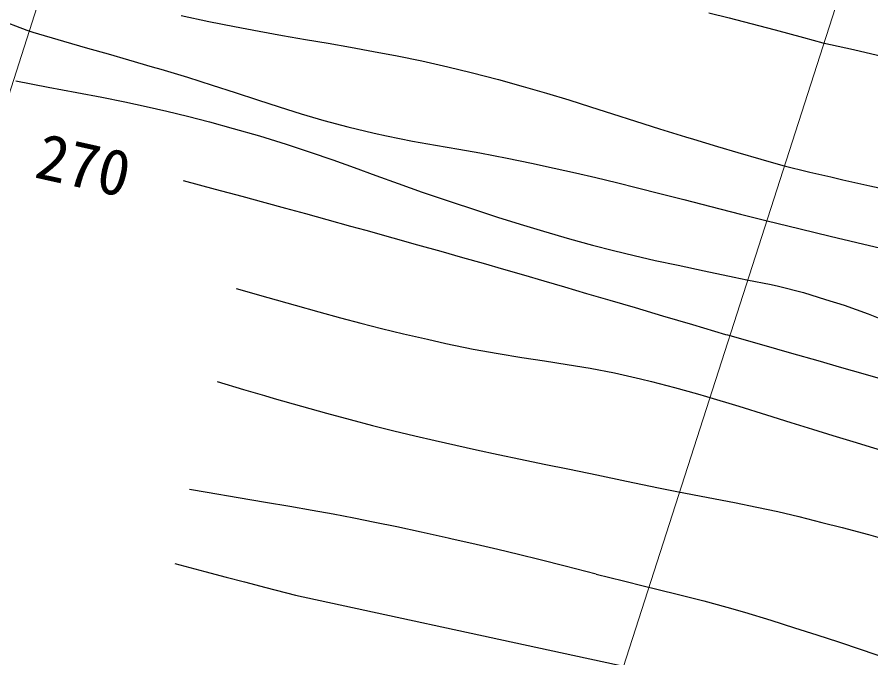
# Model space of a CAD drawing. Units: millimetres, scale not verified. Extents: x 40000 to 680000, y 20000 to 380000.
# Drawn here: x 291623 to 325751, y 265521 to 291156 of the extents above; entities that cross this region are included whole.
import ezdxf
from ezdxf.enums import TextEntityAlignment as Align

# ---------------------------------------------------------------- set-up
doc = ezdxf.new("R2010")
doc.units = ezdxf.units.MM
doc.header["$LTSCALE"] = 1000
doc.layers.add('M-BGD', color=7, linetype='Continuous', lineweight=25)
doc.layers.add('M-STR-HTXT', color=7, linetype='Continuous', lineweight=13)
doc.styles.add('ＭＳ ゴシック', font='')
doc.styles.get('ＭＳ ゴシック').set_extended_font_data('MS Gothic')

msp = doc.modelspace()

# ---------------------------------------------------------------- linework, layer by layer
at = {"layer": 'M-BGD'}
for p, q in [((302752, 268027), (313349, 265743)), ((313349, 265743), (317353, 264875))]:
    msp.add_line(p, q, dxfattribs=at)
for points in [[(298180, 291225), (299281, 290984), (300316, 290773), (301297, 290587), (302237, 290418), (303152, 290260), (304053, 290106), (304955, 289950), (305871, 289784), (306814, 289603), (307798, 289399), (308837, 289167), (309779, 288939), (310862, 288660), (311857, 288385), (312787, 288113), (313675, 287841), (314547, 287564), (315426, 287282), (316336, 286990), (317300, 286685), (318344, 286366), (318666, 286269), (319625, 285984), (320433, 285744), (321354, 285471), (322225, 285214)], [(319270, 291331), (320088, 291127), (320950, 290904), (321918, 290646), (323050, 290339), (323834, 290125)], [(290811, 291086), (292016, 290637), (292253, 290548)], [(292253, 290548), (293481, 290195), (294442, 289918), (295266, 289680), (296082, 289443), (297018, 289170), (297364, 289070), (298434, 288748), (299419, 288438), (300342, 288137), (301226, 287845), (302095, 287563), (302972, 287288), (303882, 287022), (304849, 286763), (305894, 286510), (306393, 286399), (307431, 286192), (308348, 286033), (309280, 285875), (310118, 285722), (311206, 285509), (312188, 285309), (313091, 285117), (313939, 284928), (314759, 284737), (315577, 284539), (316419, 284329), (317310, 284102), (318278, 283854), (319347, 283578), (320544, 283270), (321548, 283013)], [(323834, 290125), (325055, 289854), (326012, 289632), (326844, 289429), (327689, 289214), (328685, 288955), (328745, 288939), (329812, 288657), (330767, 288395), (331642, 288144), (332465, 287898), (333267, 287647), (334079, 287383), (334931, 287100), (335852, 286789), (336873, 286441), (338025, 286049), (338989, 285722)], [(291576, 288601), (292871, 288356), (294005, 288141), (295012, 287947), (295924, 287764), (296777, 287584), (297603, 287397), (298436, 287195), (299311, 286966), (300260, 286704), (301313, 286399), (302375, 286074), (303340, 285758), (304239, 285446), (305103, 285134), (305965, 284818), (306856, 284493), (307808, 284156), (308853, 283801), (308933, 283775), (309942, 283442), (310830, 283153), (311726, 282871), (312658, 282589), (313701, 282285), (314621, 282032), (315465, 281813), (316284, 281616), (317126, 281425), (318042, 281227), (319080, 281006), (320289, 280748), (320786, 280642)], [(322225, 285214), (323315, 284956), (324153, 284760), (324624, 284650), (325711, 284407), (326713, 284197), (327654, 284010), (328561, 283832), (329456, 283651), (330367, 283454), (331318, 283230), (332333, 282965), (333063, 282759), (334057, 282467), (334891, 282215), (335717, 281950), (336686, 281622), (337550, 281319)], [(298265, 284621), (299543, 284278), (300607, 283991), (301522, 283743), (302351, 283516), (303157, 283294), (304004, 283060), (304955, 282796), (305559, 282628), (306639, 282327), (307633, 282049), (308556, 281789), (309425, 281543), (310254, 281306), (311061, 281074), (311862, 280843), (312671, 280607), (313506, 280363), (314382, 280105), (315316, 279830), (316322, 279533), (317418, 279209), (318619, 278855), (319941, 278465), (320024, 278441)], [(321548, 283013), (322918, 282685), (324125, 282397), (325194, 282142), (326148, 281914), (327010, 281708), (327805, 281518), (328557, 281338), (329289, 281163), (330025, 280988), (330788, 280805), (331603, 280611), (332493, 280398), (333482, 280162), (334594, 279896), (335853, 279595), (336788, 279372)], [(320786, 280642), (321760, 280454), (322056, 280388), (323052, 280136), (323939, 279863), (324681, 279626), (325644, 279284), (326507, 278935), (327136, 278695), (328165, 278329), (329081, 278019), (329924, 277751), (330735, 277510), (331553, 277281), (332421, 277050), (333378, 276800), (334465, 276519), (335723, 276190), (335857, 276155)], [(300381, 280303), (301648, 279939), (302733, 279628), (303683, 279361), (304544, 279124), (305364, 278908), (306187, 278700), (307062, 278490), (308034, 278266), (308763, 278102), (309850, 277876), (310851, 277694), (311793, 277541), (312702, 277403), (313605, 277263), (314528, 277107), (315498, 276920), (316542, 276686), (316976, 276578), (317896, 276345), (318825, 276089), (319177, 275985)], [(320024, 278441), (321379, 278055), (322574, 277714), (323632, 277413), (324578, 277143), (325432, 276900), (326220, 276675), (326965, 276463), (327689, 276257), (328416, 276050), (329168, 275835), (329970, 275607), (330845, 275358), (331815, 275081), (332905, 274771), (334136, 274420), (335179, 274123)], [(299619, 276578), (300675, 276253), (301513, 276013), (301905, 275901), (302988, 275592), (303994, 275312), (304938, 275057), (305831, 274823), (306686, 274607), (307517, 274405), (308335, 274213), (309155, 274028), (309987, 273845), (310846, 273662), (311744, 273473), (312694, 273276), (313708, 273067), (314799, 272842), (315980, 272597), (317263, 272329), (317992, 272175)], [(319177, 275985), (320467, 275586), (321576, 275242), (322546, 274942), (323418, 274673), (324233, 274422), (325030, 274178), (325851, 273929), (326736, 273662), (327726, 273365), (328197, 273224), (329214, 272920), (330080, 272662), (330883, 272424), (331712, 272180), (332655, 271903), (333801, 271568), (334333, 271413)], [(314775, 268873), (313533, 269195), (312527, 269450), (311662, 269663), (310843, 269857), (309975, 270057), (308961, 270287), (308848, 270313), (307772, 270553), (306807, 270761), (305922, 270944), (305083, 271111), (304259, 271267), (303417, 271419), (302525, 271576), (301551, 271743), (300461, 271929), (299225, 272139), (298519, 272260)], [(317992, 272175), (319251, 271941), (320293, 271740), (321192, 271556), (322024, 271373), (322865, 271175), (323789, 270944), (324596, 270736), (325653, 270456), (326585, 270195), (327435, 269942), (328244, 269686), (329053, 269415), (329906, 269116), (330843, 268780), (331906, 268394), (333137, 267946), (333147, 267942)], [(297926, 269297), (299125, 268981), (299975, 268757), (300710, 268564), (301563, 268340), (302752, 268027)], [(314775, 268873), (315860, 268605), (316695, 268395), (317145, 268281), (318171, 268026), (319072, 267802), (319993, 267556), (320701, 267349), (321755, 267028), (322702, 266732), (323589, 266448), (324460, 266162), (325362, 265861), (326339, 265530)]]:
    msp.add_lwpolyline(points, dxfattribs=at)
at = {"layer": 'M-STR-HTXT'}
for p, q in [((296071, 302927), (284038, 265457)), ((325001, 293637), (312968, 256167))]:
    msp.add_line(p, q, dxfattribs=at)

# ---------------------------------------------------------------- texts
at = {"layer": 'M-BGD', "style": 'ＭＳ ゴシック'}
msp.add_text('270', height=1833, rotation=347.355, dxfattribs=at).set_placement((293965, 283808), align=Align.BOTTOM_CENTER)

doc.saveas('drawing.dxf')
